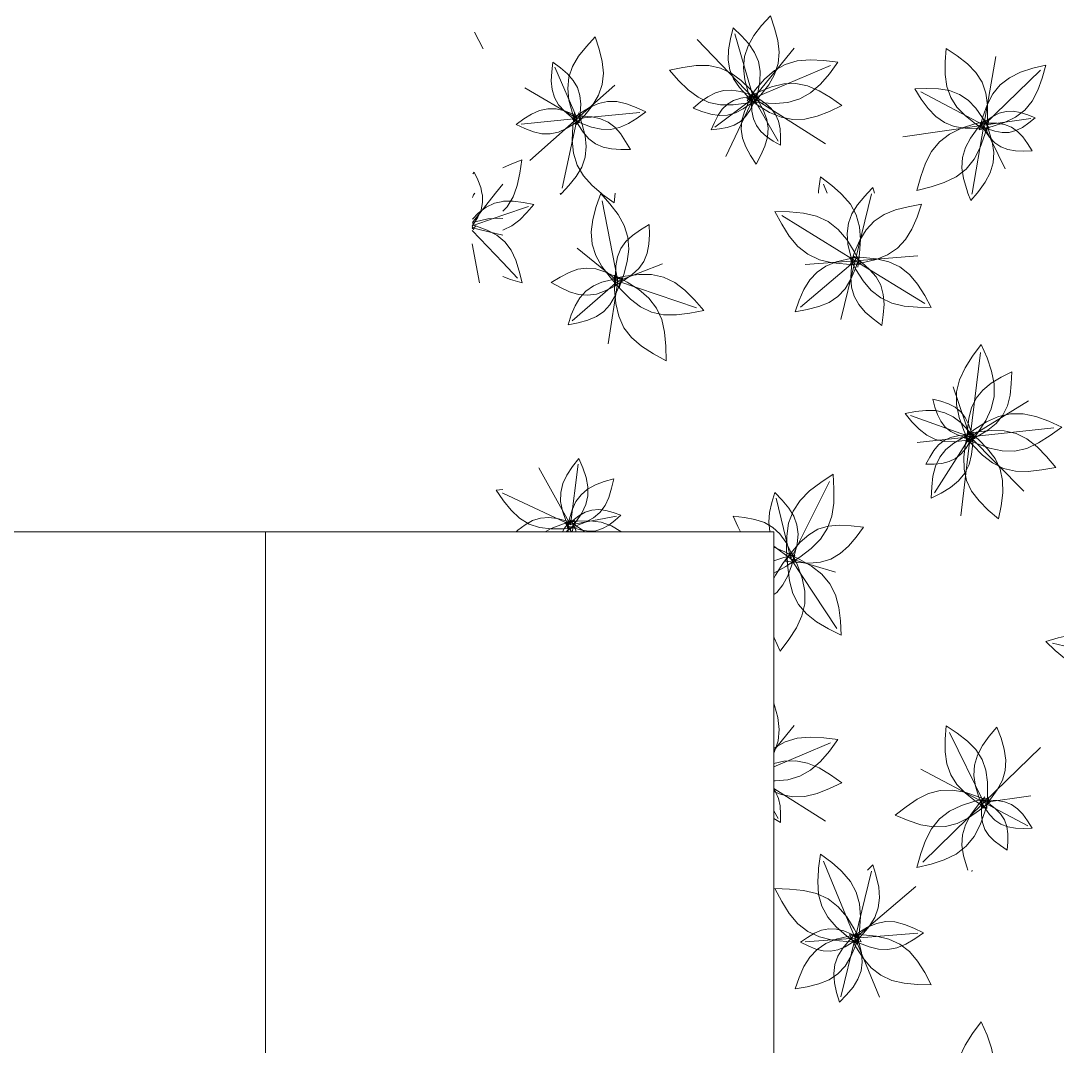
# Model space of a CAD drawing. Header units: metres. Extents: x 0 to 46.1, y -33.1 to 1.9.
# Drawn here: x 38.577 to 41.637, y -14.52 to -11.491 of the extents above; entities that cross this region are included whole.
import ezdxf

# ---------------------------------------------------------------- set-up
doc = ezdxf.new("R2010")
doc.units = ezdxf.units.M
doc.header["$LTSCALE"] = 0.02
doc.layers.add('AB_EXT_MASSIF', color=8, linetype='Continuous', lineweight=9)
doc.layers.add('CONTEXT', color=7, linetype='Continuous', lineweight=13, true_color=0x787878)

msp = doc.modelspace()

# ---------------------------------------------------------------- linework, layer by layer
at = {"layer": 'AB_EXT_MASSIF', "lineweight": 9, "true_color": 0x606060, "transparency": 33554597}
for points in [[(40.7362, -11.7383), (40.7239, -11.7017), (40.7145, -11.6657), (40.7104, -11.6307), (40.7133, -11.5972), (40.7238, -11.5652), (40.7413, -11.5347), (40.7641, -11.5053), (40.7899, -11.4765), (40.8022, -11.5131), (40.8116, -11.5491), (40.8157, -11.5841), (40.8128, -11.6176), (40.8023, -11.6495), (40.7848, -11.6801), (40.762, -11.7095), (40.7362, -11.7383)], [(39.9164, -11.5254), (39.9419, -11.574)], [(40.7445, -11.7357), (40.7202, -11.7124), (40.6983, -11.6884), (40.681, -11.6631), (40.6697, -11.6361), (40.6649, -11.6072), (40.666, -11.5766), (40.6717, -11.5447), (40.6799, -11.512), (40.7042, -11.5353), (40.7261, -11.5592), (40.7434, -11.5845), (40.7547, -11.6116), (40.7595, -11.6404), (40.7584, -11.6711), (40.7527, -11.703), (40.7445, -11.7357)], [(40.74, -11.72), (40.6851, -11.5299)], [(40.216, -11.7981), (40.2043, -11.7616), (40.1954, -11.7257), (40.1919, -11.691), (40.1953, -11.6578), (40.2061, -11.6262), (40.2239, -11.5962), (40.247, -11.5673), (40.273, -11.539), (40.2847, -11.5756), (40.2936, -11.6115), (40.2971, -11.6462), (40.2937, -11.6794), (40.2829, -11.711), (40.2651, -11.741), (40.242, -11.7699), (40.216, -11.7981)], [(40.74, -11.72), (40.5738, -11.5468)], [(40.74, -11.72), (40.8605, -11.5725)], [(41.4284, -11.8171), (41.3957, -11.7953), (41.3657, -11.7722), (41.3407, -11.7467), (41.3222, -11.718), (41.3107, -11.6858), (41.3058, -11.6504), (41.3058, -11.6125), (41.3086, -11.5733), (41.3413, -11.5951), (41.3713, -11.6182), (41.3963, -11.6437), (41.4148, -11.6724), (41.4262, -11.7046), (41.4312, -11.74), (41.4311, -11.7779), (41.4284, -11.8171)], [(40.2255, -11.7925), (40.2027, -11.7759), (40.182, -11.7583), (40.1649, -11.7392), (40.1526, -11.7181), (40.1454, -11.6946), (40.143, -11.6691), (40.1443, -11.642), (40.1475, -11.614), (40.1702, -11.6307), (40.191, -11.6482), (40.2081, -11.6673), (40.2204, -11.6884), (40.2276, -11.7119), (40.2299, -11.7374), (40.2287, -11.7645), (40.2255, -11.7925)], [(40.7587, -11.7262), (40.7189, -11.7345), (40.68, -11.7398), (40.643, -11.7396), (40.6084, -11.7323), (40.5764, -11.7173), (40.5467, -11.6952), (40.5189, -11.6676), (40.492, -11.6371), (40.5318, -11.6288), (40.5707, -11.6235), (40.6077, -11.6237), (40.6423, -11.631), (40.6743, -11.646), (40.704, -11.6681), (40.7318, -11.6957), (40.7587, -11.7262)], [(40.7212, -11.728), (40.7464, -11.6943), (40.7729, -11.6635), (40.8017, -11.6382), (40.8335, -11.6201), (40.8687, -11.6097), (40.9069, -11.6065), (40.9474, -11.6088), (40.9891, -11.614), (40.9639, -11.6477), (40.9375, -11.6785), (40.9087, -11.7038), (40.8768, -11.7219), (40.8417, -11.7323), (40.8035, -11.7355), (40.763, -11.7332), (40.7212, -11.728)], [(40.74, -11.72), (40.9677, -11.6231)], [(41.4062, -11.8134), (41.4169, -11.7752), (41.4297, -11.7391), (41.4465, -11.7071), (41.4683, -11.6803), (41.4957, -11.6593), (41.5282, -11.6434), (41.5646, -11.6317), (41.6031, -11.6221), (41.5924, -11.6603), (41.5796, -11.6963), (41.5629, -11.7284), (41.541, -11.7551), (41.5136, -11.7762), (41.4811, -11.792), (41.4447, -11.8038), (41.4062, -11.8134)], [(41.42, -11.8), (41.4552, -11.5964)], [(40.22, -11.78), (40.1537, -11.6283)], [(41.42, -11.8), (41.5874, -11.6374)], [(40.22, -11.78), (40.3308, -11.6816)], [(40.7204, -11.7184), (40.7571, -11.7009), (40.7936, -11.6864), (40.8296, -11.6777), (40.865, -11.6765), (40.8997, -11.6834), (40.9339, -11.6978), (40.9675, -11.718), (41.001, -11.7412), (40.9642, -11.7588), (40.9277, -11.7732), (40.8917, -11.7819), (40.8563, -11.7831), (40.8216, -11.7762), (40.7874, -11.7618), (40.7538, -11.7417), (40.7204, -11.7184)], [(40.22, -11.78), (40.0648, -11.6889)], [(40.7534, -11.7178), (40.7317, -11.7357), (40.7096, -11.7514), (40.6869, -11.7632), (40.6634, -11.7698), (40.639, -11.7709), (40.6137, -11.7669), (40.5878, -11.759), (40.5616, -11.7489), (40.5833, -11.7311), (40.6054, -11.7154), (40.6281, -11.7036), (40.6516, -11.6969), (40.676, -11.6958), (40.7013, -11.6998), (40.7272, -11.7078), (40.7534, -11.7178)], [(40.7494, -11.713), (40.7399, -11.7353), (40.7294, -11.7561), (40.7168, -11.7742), (40.7015, -11.7888), (40.6832, -11.7994), (40.6623, -11.8065), (40.6394, -11.8108), (40.6153, -11.8136), (40.6247, -11.7913), (40.6353, -11.7704), (40.6479, -11.7523), (40.6632, -11.7378), (40.6814, -11.7272), (40.7023, -11.7201), (40.7253, -11.7158), (40.7494, -11.713)], [(40.7394, -11.7053), (40.7557, -11.7309), (40.7697, -11.7566), (40.7793, -11.7825), (40.7834, -11.8086), (40.7814, -11.8349), (40.7738, -11.8615), (40.762, -11.8882), (40.7478, -11.915), (40.7315, -11.8894), (40.7175, -11.8637), (40.7078, -11.8378), (40.7037, -11.8117), (40.7057, -11.7854), (40.7133, -11.7589), (40.7252, -11.7321), (40.7394, -11.7053)], [(40.734, -11.7096), (40.7556, -11.722), (40.7755, -11.7353), (40.7924, -11.7504), (40.8053, -11.7678), (40.8139, -11.7877), (40.8186, -11.8099), (40.8201, -11.8339), (40.82, -11.8588), (40.7984, -11.8464), (40.7785, -11.833), (40.7616, -11.8179), (40.7486, -11.8005), (40.74, -11.7806), (40.7354, -11.7584), (40.7339, -11.7345), (40.734, -11.7096)], [(41.4354, -11.8081), (41.3995, -11.8096), (41.365, -11.8086), (41.3328, -11.8032), (41.3037, -11.7919), (41.278, -11.7743), (41.2553, -11.7508), (41.2351, -11.7228), (41.2161, -11.6924), (41.2519, -11.6909), (41.2864, -11.6918), (41.3186, -11.6973), (41.3477, -11.7086), (41.3734, -11.7262), (41.3961, -11.7497), (41.4164, -11.7777), (41.4354, -11.8081)], [(41.42, -11.8), (41.2336, -11.7016)], [(40.2048, -11.7815), (40.2304, -11.763), (40.2563, -11.747), (40.2826, -11.7354), (40.3094, -11.7296), (40.3369, -11.73), (40.3649, -11.7363), (40.3934, -11.7471), (40.4221, -11.7602), (40.3965, -11.7787), (40.3707, -11.7947), (40.3444, -11.8063), (40.3175, -11.8121), (40.29, -11.8117), (40.262, -11.8054), (40.2335, -11.7946), (40.2048, -11.7815)], [(40.74, -11.72), (40.626, -11.8056)], [(40.74, -11.72), (40.658, -11.8925)], [(40.74, -11.72), (40.8131, -11.8468)], [(40.74, -11.72), (40.9529, -11.8548)], [(40.2336, -11.7787), (40.2107, -11.7952), (40.1875, -11.8096), (40.164, -11.82), (40.1399, -11.8252), (40.1153, -11.8247), (40.0902, -11.8191), (40.0647, -11.8095), (40.039, -11.7977), (40.0619, -11.7812), (40.0851, -11.7668), (40.1086, -11.7564), (40.1327, -11.7512), (40.1573, -11.7516), (40.1824, -11.7573), (40.2079, -11.7669), (40.2336, -11.7787)], [(40.2237, -11.7631), (40.2346, -11.7971), (40.2429, -11.8306), (40.2462, -11.8629), (40.243, -11.8938), (40.2329, -11.9232), (40.2163, -11.9512), (40.1948, -11.9781), (40.1747, -12)], [(40.2899, -12), (40.2636, -11.9778), (40.2379, -11.9491), (40.2194, -11.9173), (40.2087, -11.8822), (40.2051, -11.8439), (40.207, -11.8032), (40.2118, -11.7613)], [(40.2082, -11.7731), (40.2364, -11.7732), (40.2636, -11.7752), (40.2887, -11.7806), (40.3111, -11.7905), (40.3307, -11.8053), (40.3477, -11.8245), (40.3626, -11.8473), (40.3765, -11.8718), (40.3483, -11.8717), (40.3212, -11.8698), (40.2961, -11.8643), (40.2736, -11.8544), (40.254, -11.8397), (40.237, -11.8204), (40.2221, -11.7977), (40.2082, -11.7731)], [(40.22, -11.78), (40.4047, -11.7619)], [(41.4086, -11.8016), (41.4273, -11.7869), (41.4462, -11.7739), (41.4656, -11.7643), (41.4856, -11.759), (41.5063, -11.7584), (41.5276, -11.7622), (41.5494, -11.7693), (41.5714, -11.7782), (41.5528, -11.793), (41.5339, -11.806), (41.5145, -11.8156), (41.4945, -11.8209), (41.4738, -11.8214), (41.4525, -11.8177), (41.4307, -11.8106), (41.4086, -11.8016)], [(40.22, -11.78), (40.0546, -11.7962)], [(40.22, -11.78), (40.0801, -11.9042)], [(40.22, -11.78), (40.1749, -11.9851)], [(41.42, -11.8), (41.1811, -11.8343)], [(41.4349, -11.7855), (41.4233, -11.8268), (41.4095, -11.8657), (41.3914, -11.9003), (41.3679, -11.9291), (41.3383, -11.9519), (41.3033, -11.9689), (41.264, -11.9816), (41.2224, -11.992), (41.234, -11.9507), (41.2478, -11.9118), (41.2659, -11.8773), (41.2894, -11.8484), (41.319, -11.8257), (41.354, -11.8086), (41.3933, -11.7959), (41.4349, -11.7855)], [(41.3731, -12), (41.3693, -11.9896), (41.3597, -11.9571), (41.355, -11.9255), (41.3567, -11.895), (41.3654, -11.8657), (41.3804, -11.8375), (41.4003, -11.8101), (41.4229, -11.7833)], [(41.42, -11.8), (41.3854, -12)], [(41.4229, -11.7833), (41.4351, -11.8162), (41.4447, -11.8486), (41.4494, -11.8802), (41.4477, -11.9108), (41.439, -11.9401), (41.424, -11.9683), (41.4041, -11.9956), (41.4004, -12)], [(41.4093, -11.7943), (41.4343, -11.7933), (41.4584, -11.794), (41.4809, -11.7978), (41.5012, -11.8057), (41.5192, -11.818), (41.535, -11.8344), (41.5492, -11.8539), (41.5624, -11.8752), (41.5374, -11.8762), (41.5133, -11.8755), (41.4908, -11.8717), (41.4705, -11.8638), (41.4525, -11.8515), (41.4367, -11.8351), (41.4225, -11.8156), (41.4093, -11.7943)], [(41.42, -11.8), (41.5584, -11.7801)], [(41.42, -11.8), (41.4831, -11.9284)], [(40, -11.9259), (40.0197, -11.9165), (40.0561, -11.9022), (40.0506, -11.941), (40.0428, -11.9779), (40.0347, -12)], [(39.9117, -11.9436), (39.9157, -11.9381), (39.9263, -11.961), (39.9349, -11.9839), (39.9385, -12)], [(40.9318, -12), (40.9322, -11.9933), (40.9379, -11.9519), (40.971, -11.9773), (40.9968, -12)], [(39.9789, -12), (40, -11.9733)], [(40.9577, -12), (40.9467, -11.9733)], [(41.0769, -12), (41.0924, -11.9838), (41.0972, -12)], [(39.9385, -12), (39.94, -12.0063), (39.9404, -12.0283), (39.9357, -12.0499), (39.9264, -12.0709), (39.9136, -12.0917), (39.91, -12.0966)], [(39.9101, -12.0871), (39.9789, -12)], [(39.911, -12.0136), (39.9139, -12.0056), (39.9173, -12)], [(40.0347, -12), (40.0305, -12.0114), (40.0126, -12.0404), (40, -12.0531)], [(40, -12.0248), (40.0021, -12.0243), (40.0309, -12.0239), (40.0611, -12.0278), (40.0921, -12.0339), (40.0714, -12.0578), (40.05, -12.0794), (40.0271, -12.0968), (40.0023, -12.1087), (40, -12.1092)], [(40.1747, -12), (40.1706, -12.0044), (40.1692, -12)], [(40.3438, -12.2795), (40.3167, -12.2487), (40.2927, -12.2172), (40.2744, -12.1847), (40.2635, -12.1506), (40.2607, -12.115), (40.2653, -12.0779), (40.2756, -12.0398), (40.289, -12.0009), (40.3161, -12.0318), (40.3401, -12.0632), (40.3585, -12.0958), (40.3694, -12.1298), (40.3722, -12.1654), (40.3676, -12.2025), (40.3572, -12.2407), (40.3438, -12.2795)], [(40.3321, -12), (40.3288, -12.029), (40.2947, -12.004), (40.2899, -12)], [(40.34, -12.26), (40.2934, -12.0232)], [(40.9968, -12), (41.0012, -12.0039), (41.0259, -12.0327), (41.0435, -12.0644), (41.0533, -12.0994), (41.0561, -12.1372), (41.0534, -12.1773), (41.0477, -12.2187)], [(41.0361, -12.2163), (41.0262, -12.1831), (41.0189, -12.1506), (41.0164, -12.1192), (41.0201, -12.0893), (41.0305, -12.0611), (41.0471, -12.0344), (41.0685, -12.0088), (41.0769, -12)], [(41.04, -12.2), (41.0879, -12.0024)], [(41.4004, -12), (41.3815, -12.0225), (41.3731, -12)], [(41.3854, -12), (41.3848, -12.0034)], [(39.9103, -12.077), (39.9276, -12.0595), (39.9505, -12.0421), (39.9753, -12.0302), (40, -12.0248)], [(40, -12.0656), (40.0755, -12.0396)], [(41.0578, -12.211), (41.0146, -12.2099), (40.9731, -12.206), (40.9347, -12.1969), (40.9006, -12.1809), (40.871, -12.1576), (40.8457, -12.1275), (40.8235, -12.0922), (40.803, -12.0541), (40.8463, -12.0552), (40.8878, -12.0591), (40.9261, -12.0682), (40.9602, -12.0841), (40.9898, -12.1074), (41.0152, -12.1375), (41.0374, -12.1728), (41.0578, -12.211)], [(41.0252, -12.2125), (41.0386, -12.1748), (41.0539, -12.1394), (41.0728, -12.1083), (41.0966, -12.0829), (41.1255, -12.0636), (41.1592, -12.0498), (41.1966, -12.0404), (41.236, -12.0333), (41.2227, -12.0711), (41.2074, -12.1065), (41.1884, -12.1375), (41.1647, -12.163), (41.1357, -12.1823), (41.102, -12.1961), (41.0646, -12.2055), (41.0252, -12.2125)], [(39.91, -12.0965), (40, -12.0656)], [(39.9101, -12.0872), (39.9189, -12.0846), (39.9554, -12.0765), (39.9906, -12.0737), (40, -12.0749)], [(41.04, -12.2), (40.8234, -12.0666)], [(39.9195, -12.0991), (39.9099, -12.1052)], [(39.9099, -12.1104), (40, -12.2052)], [(39.9155, -12.089), (39.91, -12.1011)], [(39.91, -12.1), (39.9149, -12.1087)], [(39.91, -12.1024), (40, -12.1244)], [(39.9101, -12.0895), (39.9155, -12.089)], [(39.9101, -12.094), (39.9222, -12.0975), (39.9542, -12.1093), (39.9826, -12.1245), (40, -12.1391)], [(40.3331, -12.2725), (40.3324, -12.243), (40.3337, -12.2145), (40.3387, -12.188), (40.3484, -12.1642), (40.3634, -12.1432), (40.3831, -12.1249), (40.4065, -12.1086), (40.4319, -12.0933), (40.4326, -12.1229), (40.4313, -12.1514), (40.4263, -12.1779), (40.4165, -12.2017), (40.4016, -12.2227), (40.3819, -12.241), (40.3585, -12.2573), (40.3331, -12.2725)], [(40, -12.1391), (40.0063, -12.1443), (40.0248, -12.1689), (40.0386, -12.1981), (40.0487, -12.2306), (40.0569, -12.2651), (40.0229, -12.2552), (40, -12.2467)], [(39.9095, -12.1495), (39.9315, -12.2652)], [(40.34, -12.26), (40.2192, -12.1626)], [(40, -12.2052), (40.0434, -12.2509)], [(41.0533, -12.1887), (41.0413, -12.2227), (41.0275, -12.2546), (41.0104, -12.2827), (40.989, -12.3056), (40.9629, -12.3231), (40.9325, -12.3355), (40.8987, -12.3439), (40.8632, -12.3503), (40.8752, -12.3163), (40.889, -12.2844), (40.9061, -12.2563), (40.9275, -12.2334), (40.9536, -12.2159), (40.9841, -12.2036), (41.0178, -12.1951), (41.0533, -12.1887)], [(41.04, -12.2), (40.8784, -12.3374)], [(41.04, -12.2), (40.8922, -12.2113)], [(41.04, -12.2), (40.998, -12.3734)], [(41.0231, -12.1896), (41.0641, -12.1906), (41.1035, -12.1943), (41.1398, -12.203), (41.1722, -12.2181), (41.2002, -12.2402), (41.2243, -12.2687), (41.2453, -12.3022), (41.2647, -12.3384), (41.2237, -12.3373), (41.1843, -12.3336), (41.148, -12.325), (41.1156, -12.3099), (41.0876, -12.2878), (41.0635, -12.2592), (41.0425, -12.2258), (41.0231, -12.1896)], [(41.0341, -12.1856), (41.0596, -12.2052), (41.0829, -12.2257), (41.102, -12.2479), (41.1156, -12.2724), (41.1232, -12.2994), (41.1253, -12.3286), (41.1232, -12.3596), (41.1188, -12.3915), (41.0932, -12.3719), (41.07, -12.3514), (41.0509, -12.3291), (41.0373, -12.3046), (41.0297, -12.2777), (41.0276, -12.2484), (41.0297, -12.2175), (41.0341, -12.1856)], [(41.04, -12.2), (41.2247, -12.1859)], [(41.04, -12.2), (41.2454, -12.3265)], [(40.3548, -12.2597), (40.3287, -12.2756), (40.3025, -12.2892), (40.2762, -12.2984), (40.2498, -12.302), (40.2233, -12.2995), (40.1967, -12.2913), (40.17, -12.2788), (40.1432, -12.2639), (40.1693, -12.248), (40.1955, -12.2344), (40.2218, -12.2252), (40.2482, -12.2216), (40.2747, -12.2241), (40.3013, -12.2323), (40.3281, -12.2448), (40.3548, -12.2597)], [(40.34, -12.26), (40.4711, -12.2093)], [(40.3511, -12.2503), (40.3413, -12.2791), (40.3301, -12.3062), (40.3159, -12.3301), (40.2981, -12.3497), (40.2763, -12.3647), (40.2508, -12.3755), (40.2224, -12.383), (40.1925, -12.3888), (40.2023, -12.36), (40.2135, -12.3329), (40.2277, -12.309), (40.2455, -12.2894), (40.2673, -12.2744), (40.2928, -12.2636), (40.3212, -12.2561), (40.3511, -12.2503)], [(40.34, -12.26), (40.2052, -12.3777)], [(40.34, -12.26), (40.3111, -12.4453)], [(40.3209, -12.2535), (40.3617, -12.2453), (40.4015, -12.2402), (40.4394, -12.2406), (40.4748, -12.2483), (40.5075, -12.2638), (40.5377, -12.2867), (40.566, -12.3151), (40.5933, -12.3466), (40.5525, -12.3547), (40.5127, -12.3599), (40.4748, -12.3595), (40.4394, -12.3518), (40.4067, -12.3362), (40.3765, -12.3133), (40.3482, -12.2849), (40.3209, -12.2535)], [(40.3293, -12.2423), (40.3668, -12.2628), (40.4014, -12.285), (40.4309, -12.3103), (40.4536, -12.3396), (40.4691, -12.3734), (40.4777, -12.4113), (40.4812, -12.4523), (40.4819, -12.495), (40.4445, -12.4745), (40.4098, -12.4523), (40.3804, -12.427), (40.3576, -12.3976), (40.3422, -12.3639), (40.3335, -12.326), (40.33, -12.285), (40.3293, -12.2423)], [(40.34, -12.26), (40.5715, -12.3391)], [(41.3776, -12.7405), (41.3606, -12.7014), (41.3469, -12.6626), (41.3392, -12.6246), (41.3394, -12.5875), (41.348, -12.5514), (41.3644, -12.5162), (41.3868, -12.4818), (41.4124, -12.4477), (41.4293, -12.4869), (41.443, -12.5256), (41.4507, -12.5636), (41.4506, -12.6007), (41.442, -12.6368), (41.4256, -12.672), (41.4032, -12.7064), (41.3776, -12.7405)], [(41.38, -12.72), (41.4096, -12.4712)], [(41.3708, -12.7345), (41.3722, -12.699), (41.3759, -12.6651), (41.3839, -12.6338), (41.3974, -12.606), (41.4168, -12.5821), (41.4418, -12.5617), (41.471, -12.5439), (41.5025, -12.5277), (41.5011, -12.5631), (41.4974, -12.5971), (41.4894, -12.6284), (41.476, -12.6561), (41.4565, -12.6801), (41.4315, -12.7005), (41.4023, -12.7182), (41.3708, -12.7345)], [(41.38, -12.72), (41.3292, -12.5718)], [(41.3883, -12.7284), (41.3647, -12.722), (41.3425, -12.7143), (41.3227, -12.7042), (41.3062, -12.6909), (41.2931, -12.6741), (41.2832, -12.6542), (41.2757, -12.6319), (41.2697, -12.6083), (41.2932, -12.6146), (41.3155, -12.6224), (41.3352, -12.6325), (41.3518, -12.6458), (41.3649, -12.6625), (41.3748, -12.6824), (41.3822, -12.7048), (41.3883, -12.7284)], [(41.38, -12.72), (41.5519, -12.6135)], [(41.3945, -12.7252), (41.3632, -12.731), (41.3328, -12.7345), (41.3038, -12.7338), (41.2769, -12.7276), (41.252, -12.7153), (41.2292, -12.6975), (41.2078, -12.6755), (41.1873, -12.6512), (41.2186, -12.6454), (41.2491, -12.6419), (41.278, -12.6426), (41.305, -12.6488), (41.3298, -12.6611), (41.3526, -12.6788), (41.374, -12.7009), (41.3945, -12.7252)], [(41.38, -12.72), (41.2039, -12.6571)], [(41.3597, -12.7222), (41.3937, -12.6972), (41.4281, -12.6754), (41.4632, -12.6596), (41.499, -12.6515), (41.5358, -12.6519), (41.5734, -12.66), (41.6116, -12.674), (41.6501, -12.6913), (41.6161, -12.7163), (41.5817, -12.738), (41.5466, -12.7539), (41.5108, -12.7619), (41.474, -12.7616), (41.4364, -12.7535), (41.3982, -12.7394), (41.3597, -12.7222)], [(41.38, -12.72), (41.6269, -12.6938)], [(41.38, -12.72), (41.2236, -12.7366)], [(41.3899, -12.7139), (41.3786, -12.735), (41.3664, -12.7546), (41.3524, -12.7713), (41.3361, -12.7842), (41.3172, -12.7931), (41.296, -12.7982), (41.2731, -12.8004), (41.2491, -12.8011), (41.2604, -12.78), (41.2726, -12.7604), (41.2866, -12.7437), (41.3029, -12.7308), (41.3218, -12.7219), (41.343, -12.7168), (41.3659, -12.7146), (41.3899, -12.7139)], [(41.3887, -12.7064), (41.3873, -12.7397), (41.3838, -12.7717), (41.3763, -12.8012), (41.3636, -12.8273), (41.3453, -12.8499), (41.3218, -12.8691), (41.2943, -12.8858), (41.2646, -12.9011), (41.266, -12.8677), (41.2695, -12.8358), (41.2769, -12.8063), (41.2896, -12.7802), (41.308, -12.7576), (41.3315, -12.7384), (41.359, -12.7217), (41.3887, -12.7064)], [(41.38, -12.72), (41.2745, -12.8855)], [(41.38, -12.72), (41.3522, -12.9536)], [(41.361, -12.7132), (41.4019, -12.7056), (41.4418, -12.701), (41.4796, -12.7019), (41.5149, -12.7101), (41.5473, -12.7261), (41.5772, -12.7494), (41.6051, -12.7782), (41.632, -12.81), (41.5911, -12.8176), (41.5512, -12.8222), (41.5134, -12.8212), (41.4781, -12.8131), (41.4457, -12.7971), (41.4158, -12.7738), (41.3879, -12.745), (41.361, -12.7132)], [(41.3737, -12.7017), (41.4039, -12.7278), (41.4311, -12.7549), (41.453, -12.7838), (41.468, -12.8151), (41.4754, -12.849), (41.4758, -12.8853), (41.4709, -12.9234), (41.4631, -12.9625), (41.433, -12.9364), (41.4058, -12.9093), (41.3838, -12.8804), (41.3689, -12.8491), (41.3615, -12.8152), (41.3611, -12.7789), (41.366, -12.7408), (41.3737, -12.7017)], [(41.38, -12.72), (41.5384, -12.8804)], [(40.1982, -12.9948), (40.1861, -12.9665), (40.1763, -12.9385), (40.1708, -12.911), (40.171, -12.8842), (40.1773, -12.8582), (40.1892, -12.8328), (40.2055, -12.808), (40.2241, -12.7835), (40.2362, -12.8118), (40.246, -12.8398), (40.2515, -12.8673), (40.2513, -12.8941), (40.245, -12.9201), (40.2331, -12.9454), (40.2168, -12.9703), (40.1982, -12.9948)], [(40.2, -12.98), (40.1064, -12.8111)], [(40.2, -12.98), (40.222, -12.8004)], [(40.1904, -12.9903), (40.1969, -12.962), (40.2049, -12.9352), (40.216, -12.9112), (40.231, -12.8909), (40.2502, -12.8745), (40.2734, -12.8618), (40.2995, -12.8519), (40.3273, -12.8435), (40.3209, -12.8718), (40.3128, -12.8986), (40.3017, -12.9226), (40.2867, -12.9429), (40.2675, -12.9593), (40.2444, -12.972), (40.2182, -12.9819), (40.1904, -12.9903)], [(40.8406, -13.0988), (40.8379, -13.0555), (40.8381, -13.0137), (40.8438, -12.9746), (40.8567, -12.9392), (40.8773, -12.9076), (40.9051, -12.8795), (40.9384, -12.8543), (40.9747, -12.8305), (40.9774, -12.8738), (40.9772, -12.9156), (40.9715, -12.9546), (40.9586, -12.9901), (40.938, -13.0217), (40.9102, -13.0497), (40.8769, -13.075), (40.8406, -13.0988)], [(40, -12.9057), (39.9805, -12.8776), (40, -12.8759)], [(40.85, -13.08), (40.964, -12.8519)], [(40, -12.8867), (39.9993, -12.8864)], [(40.2, -12.98), (40, -12.8867)], [(40.2165, -12.9877), (40.179, -12.9911), (40.1427, -12.9919), (40.1087, -12.9879), (40.0776, -12.9775), (40.0497, -12.9603), (40.0247, -12.9369), (40.002, -12.9086), (40, -12.9057)], [(40.7887, -13), (40.7884, -12.9991), (40.7852, -12.9721), (40.7875, -12.9437), (40.7942, -12.9143), (40.8032, -12.8844), (40.8248, -12.907), (40.844, -12.9302), (40.859, -12.9544), (40.8683, -12.98), (40.8716, -13.007), (40.8692, -13.0354), (40.8625, -13.0648), (40.8535, -13.0947)], [(40.85, -13.08), (40.8072, -12.9012)], [(40.1888, -12.9822), (40.2065, -12.9667), (40.2245, -12.953), (40.2432, -12.9426), (40.2627, -12.9364), (40.283, -12.9348), (40.3042, -12.9375), (40.3261, -12.9435), (40.3482, -12.9512), (40.3306, -12.9666), (40.3126, -12.9803), (40.2939, -12.9908), (40.2744, -12.997), (40.2541, -12.9985), (40.2329, -12.9958), (40.211, -12.9899), (40.1888, -12.9822)], [(40.0396, -13), (40.0443, -12.9959), (40.0658, -12.9796), (40.088, -12.9671), (40.1112, -12.9598), (40.1355, -12.9579), (40.1608, -12.9611), (40.1869, -12.9682), (40.2133, -12.9774)], [(40.1252, -13), (40.1428, -12.9904), (40.1765, -12.9776), (40.2124, -12.9668)], [(40.1761, -13), (40.1826, -12.9901), (40.2019, -12.9647)], [(40.1837, -12.9724), (40.2207, -12.969), (40.2566, -12.9682), (40.2902, -12.9722), (40.321, -12.9824), (40.3485, -12.9994), (40.3492, -13)], [(40.2029, -13), (40.1837, -12.9724)], [(40.1934, -13), (40.1932, -12.9954), (40.1937, -12.9687)], [(40.1937, -12.9687), (40.2167, -12.9824), (40.2379, -12.9971), (40.241, -13)], [(40.2, -12.98), (40.3355, -12.9537)], [(40.2019, -12.9647), (40.2144, -12.994), (40.2165, -13)], [(40.2124, -12.9668), (40.2048, -13)], [(40.7013, -13), (40.6933, -12.9844), (40.6804, -12.9543), (40.713, -12.9579), (40.7441, -12.9636), (40.7725, -12.9729), (40.7973, -12.9872), (40.8181, -13.0067), (40.8353, -13.0312), (40.8498, -13.0593), (40.8628, -13.0895)], [(40.2133, -12.9774), (40.1922, -12.9959), (40.1868, -13)], [(40.8338, -13.087), (40.8554, -13.0577), (40.8781, -13.0309), (40.9029, -13.0089), (40.9303, -12.993), (40.9606, -12.9838), (40.9936, -12.9808), (41.0287, -12.9825), (41.0648, -12.9868), (41.0432, -13.0161), (41.0205, -13.0429), (40.9958, -13.0649), (40.9684, -13.0808), (40.938, -13.09), (40.905, -13.093), (40.87, -13.0913), (40.8338, -13.087)], [(40.85, -13.08), (40.8, -13.0429)], [(40.8, -13.0458), (40.8324, -13.0594), (40.8708, -13.0787)], [(40.8524, -13.0595), (40.8695, -13.0986), (40.8834, -13.1374), (40.8912, -13.1754), (40.8913, -13.2126), (40.8828, -13.2488), (40.8665, -13.2841), (40.8442, -13.3187), (40.8187, -13.3529), (40.8015, -13.3138), (40.8, -13.3095)], [(40.8, -13.1381), (40.8045, -13.1283), (40.8268, -13.0937), (40.8524, -13.0595)], [(40.8388, -13.063), (40.8765, -13.0817), (40.9115, -13.1021), (40.9415, -13.1259), (40.965, -13.1539), (40.9816, -13.1865), (40.9916, -13.2235), (40.9967, -13.2637), (40.9991, -13.3057), (40.9614, -13.287), (40.9264, -13.2665), (40.8964, -13.2428), (40.8728, -13.2148), (40.8563, -13.1822), (40.8463, -13.1452), (40.8412, -13.105), (40.8388, -13.063)], [(40.8616, -13.069), (40.8523, -13.1007), (40.8412, -13.1306), (40.827, -13.1571), (40.8085, -13.1792), (40.8, -13.1856)], [(40.8, -13.0857), (40.8294, -13.0766), (40.8616, -13.069)], [(40.8708, -13.0787), (40.835, -13.1025), (40.8, -13.1225)], [(40.85, -13.08), (40.9863, -13.2863)], [(40.85, -13.08), (40.982, -13.1192)], [(41.8579, -13.3842), (41.8216, -13.3953), (41.786, -13.4035), (41.7517, -13.4065), (41.7189, -13.4028), (41.6879, -13.3916), (41.6585, -13.3736), (41.6303, -13.3504), (41.6027, -13.3244), (41.639, -13.3133), (41.6745, -13.3051), (41.7089, -13.302), (41.7417, -13.3058), (41.7727, -13.317), (41.8021, -13.335), (41.8303, -13.3582), (41.8579, -13.3842)], [(41.84, -13.38), (41.6231, -13.3292)], [(40.8, -13.5066), (40.8022, -13.5131), (40.8116, -13.5491), (40.8157, -13.5841), (40.8128, -13.6176), (40.8023, -13.6495), (40.8, -13.6536)], [(40.8, -13.6466), (40.8605, -13.5725)], [(41.4284, -13.8171), (41.3957, -13.7953), (41.3657, -13.7722), (41.3407, -13.7467), (41.3222, -13.718), (41.3107, -13.6858), (41.3058, -13.6504), (41.3058, -13.6125), (41.3086, -13.5733), (41.3413, -13.5951), (41.3713, -13.6182), (41.3963, -13.6437), (41.4148, -13.6724), (41.4262, -13.7046), (41.4312, -13.74), (41.4311, -13.7779), (41.4284, -13.8171)], [(41.4171, -13.8168), (41.4049, -13.7838), (41.3953, -13.7513), (41.3906, -13.7197), (41.3923, -13.6891), (41.401, -13.6598), (41.416, -13.6316), (41.436, -13.6042), (41.4586, -13.5773), (41.4708, -13.6102), (41.4804, -13.6427), (41.4851, -13.6743), (41.4833, -13.7049), (41.4747, -13.7342), (41.4596, -13.7625), (41.4397, -13.7898), (41.4171, -13.8168)], [(40.8, -13.6397), (40.8017, -13.6382), (40.8335, -13.6201), (40.8687, -13.6097), (40.9069, -13.6065), (40.9474, -13.6088), (40.9891, -13.614), (40.9639, -13.6477), (40.9375, -13.6785), (40.9087, -13.7038), (40.8768, -13.7219), (40.8417, -13.7323), (40.8035, -13.7355), (40.8, -13.7353)], [(41.42, -13.8), (41.3181, -13.5928)], [(40.8, -13.6945), (40.9677, -13.6231)], [(41.42, -13.8), (41.5874, -13.6374)], [(40.8, -13.6849), (40.8296, -13.6777), (40.865, -13.6765), (40.8997, -13.6834), (40.9339, -13.6978), (40.9675, -13.718), (41.001, -13.7412), (40.9642, -13.7588), (40.9277, -13.7732), (40.8917, -13.7819), (40.8563, -13.7831), (40.8216, -13.7762), (40.8, -13.7671)], [(41.42, -13.8), (41.2336, -13.7016)], [(40.8, -13.758), (40.9529, -13.8548)], [(40.8, -13.7606), (40.8053, -13.7678), (40.8139, -13.7877), (40.8186, -13.8099), (40.8201, -13.8339), (40.82, -13.8588), (40.8, -13.8473)], [(41.4397, -13.7972), (41.4075, -13.8227), (41.3748, -13.845), (41.3414, -13.8617), (41.3068, -13.8708), (41.2711, -13.8718), (41.2343, -13.8652), (41.1967, -13.853), (41.1586, -13.8376), (41.1908, -13.8121), (41.2234, -13.7897), (41.2569, -13.7731), (41.2915, -13.764), (41.3272, -13.763), (41.364, -13.7695), (41.4016, -13.7818), (41.4397, -13.7972)], [(41.4349, -13.7855), (41.4233, -13.8268), (41.4095, -13.8657), (41.3914, -13.9003), (41.3679, -13.9291), (41.3383, -13.9519), (41.3033, -13.9689), (41.264, -13.9816), (41.2224, -13.992), (41.234, -13.9507), (41.2478, -13.9118), (41.2659, -13.8773), (41.2894, -13.8484), (41.319, -13.8257), (41.354, -13.8086), (41.3933, -13.7959), (41.4349, -13.7855)], [(41.3731, -14), (41.3693, -13.9896), (41.3597, -13.9571), (41.355, -13.9255), (41.3567, -13.895), (41.3654, -13.8657), (41.3804, -13.8375), (41.4003, -13.8101), (41.4229, -13.7833)], [(41.4093, -13.7943), (41.4343, -13.7933), (41.4584, -13.794), (41.4809, -13.7978), (41.5012, -13.8057), (41.5192, -13.818), (41.535, -13.8344), (41.5492, -13.8539), (41.5624, -13.8752), (41.5374, -13.8762), (41.5133, -13.8755), (41.4908, -13.8717), (41.4705, -13.8638), (41.4525, -13.8515), (41.4367, -13.8351), (41.4225, -13.8156), (41.4093, -13.7943)], [(41.4148, -13.7894), (41.4351, -13.8029), (41.4537, -13.8172), (41.4692, -13.833), (41.4806, -13.8508), (41.4877, -13.8708), (41.4908, -13.8927), (41.4908, -13.9162), (41.4891, -13.9405), (41.4688, -13.927), (41.4502, -13.9127), (41.4347, -13.8969), (41.4232, -13.8791), (41.4161, -13.8591), (41.4131, -13.8372), (41.4131, -13.8137), (41.4148, -13.7894)], [(41.42, -13.8), (41.5584, -13.7801)], [(40.8, -13.8241), (40.8131, -13.8468)], [(41.42, -13.8), (41.2394, -13.9755)], [(41.42, -13.8), (41.5502, -13.8687)], [(40.9318, -14), (40.9322, -13.9933), (40.9379, -13.9519), (40.971, -13.9773), (40.9968, -14)], [(40.9577, -14), (40.9467, -13.9733)], [(41.0477, -14.2187), (41.0146, -14.1933), (40.9844, -14.1667), (40.9597, -14.1379), (40.9421, -14.1062), (40.9322, -14.0712), (40.9295, -14.0334), (40.9318, -14)], [(41.04, -14.2), (40.9577, -14)], [(40.9968, -14), (41.0012, -14.0039), (41.0259, -14.0327), (41.0435, -14.0644), (41.0533, -14.0994), (41.0561, -14.1372), (41.0534, -14.1773), (41.0477, -14.2187)], [(41.0972, -14), (41.1023, -14.017), (41.1095, -14.0495), (41.1121, -14.0809), (41.1084, -14.1107), (41.098, -14.139), (41.0814, -14.1657), (41.06, -14.1913), (41.0361, -14.2163)], [(41.04, -14.2), (41.0879, -14.0024)], [(41.0769, -14), (41.0924, -13.9838), (41.0972, -14)], [(41.3854, -14), (41.3848, -14.0034)], [(41.0578, -14.211), (41.0146, -14.2099), (40.9731, -14.206), (40.9347, -14.1969), (40.9006, -14.1809), (40.871, -14.1576), (40.8457, -14.1275), (40.8235, -14.0922), (40.803, -14.0541), (40.8463, -14.0552), (40.8878, -14.0591), (40.9261, -14.0682), (40.9602, -14.0841), (40.9898, -14.1074), (41.0152, -14.1375), (41.0374, -14.1728), (41.0578, -14.211)], [(41.04, -14.2), (41.2191, -14.0477)], [(41.0248, -14.2012), (41.0507, -14.1833), (41.0769, -14.1678), (41.1033, -14.1568), (41.1303, -14.1516), (41.1577, -14.1526), (41.1855, -14.1595), (41.2137, -14.1708), (41.2421, -14.1845), (41.2161, -14.2024), (41.19, -14.2179), (41.1635, -14.2289), (41.1366, -14.2341), (41.1092, -14.2331), (41.0813, -14.2262), (41.0532, -14.2149), (41.0248, -14.2012)], [(41.0533, -14.1887), (41.0413, -14.2227), (41.0275, -14.2546), (41.0104, -14.2827), (40.989, -14.3056), (40.9629, -14.3231), (40.9325, -14.3355), (40.8987, -14.3439), (40.8632, -14.3503), (40.8752, -14.3163), (40.889, -14.2844), (40.9061, -14.2563), (40.9275, -14.2334), (40.9536, -14.2159), (40.9841, -14.2036), (41.0178, -14.1951), (41.0533, -14.1887)], [(41.0522, -14.1991), (41.0314, -14.2134), (41.0105, -14.2258), (40.9893, -14.2346), (40.9678, -14.2388), (40.9458, -14.2379), (40.9236, -14.2324), (40.901, -14.2233), (40.8783, -14.2124), (40.8991, -14.1981), (40.92, -14.1857), (40.9412, -14.1769), (40.9627, -14.1727), (40.9846, -14.1735), (41.0069, -14.179), (41.0295, -14.1881), (41.0522, -14.1991)], [(41.0435, -14.1857), (41.0521, -14.2148), (41.0585, -14.2434), (41.0607, -14.2709), (41.0575, -14.2971), (41.0484, -14.3219), (41.0338, -14.3453), (41.015, -14.3678), (40.994, -14.3897), (40.9854, -14.3606), (40.979, -14.3321), (40.9768, -14.3045), (40.98, -14.2783), (40.9891, -14.2535), (41.0037, -14.2301), (41.0225, -14.2076), (41.0435, -14.1857)], [(41.0231, -14.1896), (41.0641, -14.1906), (41.1035, -14.1943), (41.1398, -14.203), (41.1722, -14.2181), (41.2002, -14.2402), (41.2243, -14.2687), (41.2453, -14.3022), (41.2647, -14.3384), (41.2237, -14.3373), (41.1843, -14.3336), (41.148, -14.325), (41.1156, -14.3099), (41.0876, -14.2878), (41.0635, -14.2592), (41.0425, -14.2258), (41.0231, -14.1896)], [(41.04, -14.2), (41.2247, -14.1859)], [(41.04, -14.2), (40.8922, -14.2113)], [(41.04, -14.2), (40.998, -14.3734)], [(41.04, -14.2), (41.112, -14.375)], [(41.3776, -14.7405), (41.3606, -14.7014), (41.3469, -14.6626), (41.3392, -14.6246), (41.3394, -14.5875), (41.348, -14.5514), (41.3644, -14.5162), (41.3868, -14.4818), (41.4124, -14.4477), (41.4293, -14.4869), (41.443, -14.5256), (41.4507, -14.5636), (41.4506, -14.6007), (41.442, -14.6368), (41.4256, -14.672), (41.4032, -14.7064), (41.3776, -14.7405)]]:
    msp.add_lwpolyline(points, dxfattribs=at)
at = {"layer": 'CONTEXT'}
for points in [[(26.05, -14.9), (26.05, -14.8), (26.05, -13), (38.3, -13), (40.8, -13), (40.8, -14.9), (39.3, -14.9), (36.5, -14.9), (34.5, -14.9), (28.5, -14.9), (27.85, -14.9), (27.85, -16.3), (26.05, -16.3), (26.05, -14.9)], [(36.2, -20.9), (36.2, -19.4), (36.5, -19.4), (39.3, -19.4), (39.3, -14.9), (39.3, -13), (40.8, -13), (40.8, -19.4), (40.8, -19.4), (40.8, -20.9), (40.8, -20.9), (40.8, -21), (39.3, -21), (39.3, -20.9), (37.7, -20.9), (37.7, -25), (36.2, -25), (36.2, -20.9)]]:
    msp.add_lwpolyline(points, close=True, dxfattribs=at)

doc.saveas('drawing.dxf')
